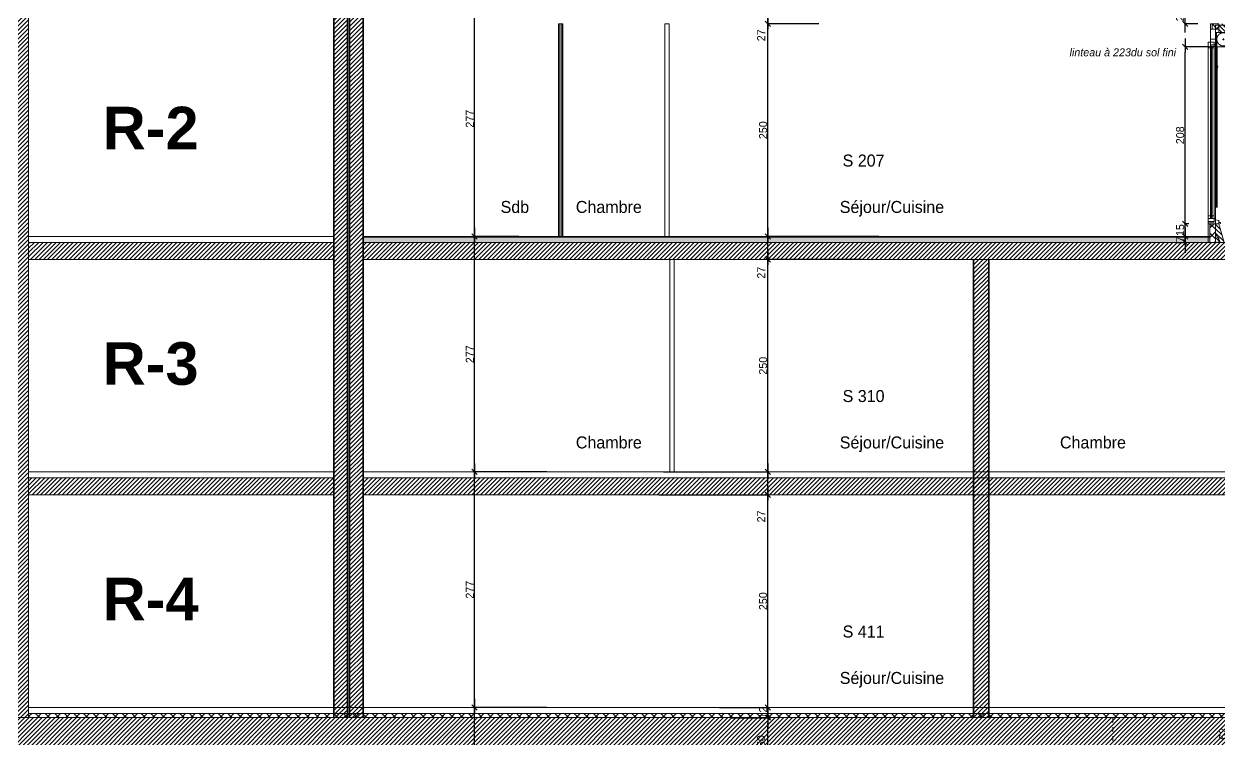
# Model space of a CAD drawing. Header units: centimetres. Extents: x -6341 to 23117, y -10090 to 8065.
# Drawn here: x 9430 to 10836, y -6295 to -5453 of the extents above; entities that cross this region are included whole.
import ezdxf

# ---------------------------------------------------------------- set-up
doc = ezdxf.new("R2010")
doc.units = ezdxf.units.CM
doc.header["$LTSCALE"] = 12.7
doc.header["$PDMODE"] = 1
doc.header["$PDSIZE"] = -2
doc.linetypes.add('VW-01', pattern=[0.83312, 0.41656, -0.41656])
doc.linetypes.add('VW-02', pattern=[1.3887, 0.97214, -0.41656])
doc.layers.get('0').update_dxf_attribs({"lineweight": 5})
for name, color, linetype, lineweight in [('B Général', 7, 'Continuous', 5), ('C ANNOTATIONS-cotation', 7, 'Continuous', 5), ('C ANNOTATIONS-prestations', 7, 'Continuous', 5), ('C ANNOTATIONS-texte', 7, 'Continuous', 5), ('F REMPLISSAGE-vert clair', 7, 'Continuous', 13), ('F REMPLISSAGE-vert foncé', 7, 'Continuous', 13), ('Général', 7, 'Continuous', 5)]:
    doc.layers.add(name, color=color, linetype=linetype, lineweight=lineweight)
doc.styles.add('Arial', font='arial.ttf')
doc.styles.add('Arial (bold)', font='arialbd.ttf')
doc.styles.add('Eurostile', font='')
doc.styles.add('Eurostile (italic)', font='')
doc.styles.get('Eurostile').set_extended_font_data('Eurostile')
doc.styles.get('Eurostile (italic)').set_extended_font_data('Eurostile', italic=True)
doc.dimstyles.new('100é', dxfattribs={"dimtxt": 30.30306, "dimasz": 6.232178, "dimexe": 0, "dimexo": 25, "dimgap": 1, "dimtad": 1, "dimdec": 1, "dimtxsty": 'Arial', "dimblk": 'VW_SLASH', "dimblk1": 'VW_SLASH', "dimblk2": 'VW_SLASH', "dimcen": 0, "dimdle": 10, "dimse1": 1, "dimse2": 1, "dimazin": 0, "dimtfac": 1, "dimtdec": 1, "dimtix": 1, "dimtmove": 0, "dimatfit": 0, "dimldrblk": 'VW_FILLEDARROW', "dimfxl": 1, "dimfrac": 2, "dimtolj": 1, "dimarcsym": 0})
pattern_1 = [(45, (0, 0), (-5.6568542, 5.6568542), []), (135, (0, 0), (5.6568542, 5.6568542), [])]
pattern_2 = [(45, (0, 0), (2.4253472, -2.6458333), [])]

# ---------------------------------------------------------------- blocks, each defined once
blk = doc.blocks.new('PF 208 Coupe')
at = {"layer": 'B Général', "linetype": 'Continuous', "lineweight": 5, "true_color": 0x808080}
h = blk.add_hatch(dxfattribs=at)
h.set_pattern_fill('02_ISOLANT', color=8, style=0, pattern_type=2)
h.set_pattern_definition(pattern_1)
h.paths.add_polyline_path([(-116.7, 17), (-89.7, 17), (-89.7, 8), (-106.7, 8), (-106.7, 9), (-116.7, 9)])
at = {"layer": 'B Général', "linetype": 'Continuous', "lineweight": 0}
for points in [[(-89.7, 9), (-89.8, 9), (-89.8, 7.6), (-106.6, 7.6), (-106.6, 9.1), (-116.7, 9.1), (-116.7, 9), (-106.7, 9), (-106.7, 7.5), (-89.7, 7.5)], [(-66.9, -8.2), (-61.9, -9.5), (-66.9, -10.8)]]:
    blk.add_hatch(color=7, dxfattribs=at).paths.add_polyline_path(points)
at = {"layer": 'B Général', "linetype": 'Continuous', "lineweight": 5}
h = blk.add_hatch(dxfattribs=at)
h.set_pattern_fill('50_BETON', style=0, pattern_type=2)
h.set_pattern_definition(pattern_2)
h.paths.add_polyline_path([(-116.7, -7), (-106.7, -7), (-106.7, 9), (-116.7, 9)])
at = {"layer": 'B Général', "linetype": 'Continuous', "lineweight": 5, "true_color": 0x808080}
h = blk.add_hatch(dxfattribs=at)
h.set_pattern_fill('02_ISOLANT', color=8, style=0, pattern_type=2)
h.set_pattern_definition(pattern_1)
h.paths.add_polyline_path([(-116.7, -15), (-116.7, -7), (-110.7, -7), (-110.7, -15)])
at = {"layer": 'B Général', "linetype": 'Continuous', "lineweight": 5}
h = blk.add_hatch(dxfattribs=at)
h.set_pattern_fill('50_BETON', style=0, pattern_type=2)
h.set_pattern_definition(pattern_2)
h.paths.add_polyline_path([(140.3, -11), (140.3, -1), (118.3, -7), (118.3, -11)])
at = {"layer": 'B Général', "linetype": 'Continuous', "lineweight": 0, "true_color": 0xeeeeee}
for points in [[(-90.4, -15.1), (112.3, -15.1), (112.3, -15.6), (-90.4, -15.6)], [(-90.4, -17.1), (112.3, -17.1), (112.3, -16.6), (-90.4, -16.6)]]:
    blk.add_hatch(color=7, dxfattribs=at).paths.add_polyline_path(points)
at = {"layer": 'Général', "linetype": 'Continuous', "lineweight": 5, "true_color": 0x808080}
h = blk.add_hatch(dxfattribs=at)
h.set_pattern_fill('02_ISOLANT', color=8, style=0, pattern_type=2)
h.set_pattern_definition(pattern_1)
h.paths.add_polyline_path([(118.3, -11), (140.3, -11), (140.3, -17.6), (118.3, -17.6)])
at = {"layer": 'B Général', "color": 7, "linetype": 'Continuous', "lineweight": 5}
for p, q in [((-110.7, -7), (-110.7, -17)), ((92.6, -11), (-101.9, -11)), ((-98.5, -9.5), (-61.9, -9.5))]:
    blk.add_line(p, q, dxfattribs=at)
at = {"layer": 'B Général', "color": 7, "linetype": 'VW-02', "lineweight": 5}
for p, q in [((-99.5, -1.8), (-97.5, -1.8)), ((-98.5, -0.8), (-98.5, -2.8))]:
    blk.add_line(p, q, dxfattribs=at)
at = {"layer": 'B Général', "color": 251, "linetype": 'Continuous', "lineweight": 5, "true_color": 0x5b5b5b}
for p, q in [((-90.2, -9), (99.2, -9)), ((-90.2, -10), (99.2, -10))]:
    blk.add_line(p, q, dxfattribs=at)
at = {"layer": 'B Général', "color": 7, "linetype": 'Continuous', "lineweight": 5, "flags": 128}
for points in [[(-116.7, 17), (-89.7, 17), (-89.7, 8), (-106.7, 8), (-106.7, 9), (-116.7, 9)], [(-116.7, -7), (-106.7, -7), (-106.7, 9), (-116.7, 9)]]:
    blk.add_lwpolyline(points, dxfattribs=at)
for points in [[(-115.2, 17), (140.3, 17), (140.3, -5), (130.3, -11), (126.3, -11), (126.3, -11), (-115.2, -11)], [(-89.7, 9), (-89.8, 9), (-89.8, 7.6), (-106.6, 7.6), (-106.6, 9.1), (-116.7, 9.1), (-116.7, 9), (-106.7, 9), (-106.7, 7.5), (-89.7, 7.5), (-89.7, 9)], [(-106.7, -10), (-106.7, 7), (-89.7, 7), (-89.7, -10)], [(-116.7, -15), (-116.7, -7), (-110.7, -7), (-110.7, -15)], [(-110.7, -11), (-110.7, -7), (-106.7, -7), (-106.7, -11)], [(-95.3, -12.6), (116.6, -12.6), (116.6, -19.6), (-95.3, -19.6)], [(140.3, -11), (140.3, -1), (140.3, -1), (140.3, -1), (118.3, -7), (118.3, -11)], [(-116.7, -17), (-116.7, -15), (-110.7, -15), (-110.7, -17)]]:
    blk.add_lwpolyline(points, close=True, dxfattribs=at)
at = {"layer": 'B Général', "linetype": 'Continuous', "lineweight": 5, "flags": 128}
blk.add_lwpolyline([(-90.2, -17), (-110.7, -17), (-110.7, -11), (-90.2, -11)], close=True, dxfattribs=at)
at = {"layer": 'B Général', "lineweight": 5, "flags": 128}
for points in [[(-98.8, -11), (-91.9, -11), (-91.9, -17), (-98.8, -17)], [(-88.4, -15.1), (-88.4, -12.6), (-95.3, -12.6), (-95.3, -19.6), (-88.4, -19.6), (-88.4, -17.1), (-90.4, -17.1), (-90.4, -15.1)], [(108.9, -15.1), (108.9, -12.6), (115.7, -12.6), (115.7, -19.6), (108.9, -19.6), (108.9, -17.1), (110.8, -17.1), (110.8, -15.1)], [(112.3, -19.6), (112.3, -11), (113.8, -11), (114.5, -7), (118.3, -7), (118.3, -19.6)], [(-90.4, -15.1), (112.3, -15.1), (112.3, -15.6), (-90.4, -15.6)], [(-90.4, -17.1), (112.3, -17.1), (112.3, -16.6), (-90.4, -16.6)]]:
    blk.add_lwpolyline(points, close=True, dxfattribs=at)
at = {"layer": 'B Général', "color": 7, "linetype": 'VW-01', "lineweight": 5, "flags": 128}
blk.add_lwpolyline([(-66.9, -8.2), (-61.9, -9.5), (-66.9, -10.8)], close=True, dxfattribs=at)
at = {"layer": 'B Général', "linetype": 'Continuous', "lineweight": 5}
blk.add_open_spline([(-105.2, -5.6), (-104.2, -7.4), (-100.6, -9.5), (-96.5, -9.5), (-92.9, -7.4), (-90.8, -3.9), (-90.8, 0.3), (-92.8, 3.9), (-96.4, 6), (-100.5, 6), (-104.1, 3.9), (-106.2, 0.4), (-106.3, -3.8), (-105.2, -5.6)], degree=2, dxfattribs=at)
at = {"layer": 'Général', "color": 7, "linetype": 'Continuous', "lineweight": 5}
for p, q in [((118.2, -5.5), (118.2, -5)), ((118.3, -17.6), (140.3, -17.6)), ((118.3, -19.6), (140.3, -19.6))]:
    blk.add_line(p, q, dxfattribs=at)
at = {"layer": 'Général', "color": 7, "linetype": 'Continuous', "lineweight": 5, "flags": 128}
for points in [[(116.3, -7), (116.7, -5), (118.2, -5), (117.8, -5)], [(116.8, -7), (117.1, -5.5), (118.2, -5.5)]]:
    blk.add_lwpolyline(points, dxfattribs=at)
blk.add_lwpolyline([(118.3, -11), (140.3, -11), (140.3, -17.6), (118.3, -17.6)], close=True, dxfattribs=at)
blk = doc.blocks.new('Groupe-280-1')
at = {"layer": 'B Général', "linetype": 'Continuous', "lineweight": 5}
h = blk.add_hatch(dxfattribs=at)
h.set_pattern_fill('VEGETAL2', style=0, pattern_type=2)
h.set_pattern_definition([(45, (0.766, 0.643), (7.071068, -7.071068), [0.525, -9.975]), (75.38514, (1.784, -2.455), (7.128353, -1.0204975), [0.3653325, -5.3881933]), (24.6528, (7.0466, -1.6268), (4.0196298, -1.699407), [0.3428667, -5.9440734]), (45, (-2.149, -4.217), (12.7, -12.7), [0.179605, -17.780907]), (45, (0.76, -7.226), (12.7, -12.7), [0.179605, -17.780907]), (45, (5.115, -4.94), (12.7, -12.7), [0.179605, -17.780907]), (-8.57428, (1.34, 9.535), (-2.67776, -17.759775), [0.48976, -17.470753]), (7.2444, (9.173, -0.16), (2.264854, -17.81714), [0.771908, -17.188605]), (-123.5383, (0.726, 4.583), (-14.970388, 9.923079), [0.550539, -6.081185]), (29.27306, (-5.624, -4.086), (8.782194, -15.666942), [0.652085, -17.308427]), (46.5082, (-1.237, 3.353), (13.029866, -12.361334), [1.836432, -16.12408]), (31.33011, (2.879, -10.745), (9.338894, -15.341612), [0.912013, -17.0485]), (40, (0, 0), (11.544795, -13.75855), [1, -16.960512]), (-70.54, (-3.214, -9.335), (-16.934505, -5.983523), [0.829146, -17.33458]), (42.46616, (3.123, -1.714), (6.751546, -7.376763), [0.461937, -8.7768035]), (45, (5.48, -4.071), (7.071068, -7.071068), [0.5, -9.5]), (49.38992, (10.194, -8.785), (7.591568, -6.5090774), [0, -17.763174])])
h.paths.add_polyline_path([(10824.8, -5710.4), (9828.8, -5710.4), (9828.8, -5704.4), (10824.8, -5704.4)])
at = {"layer": 'B Général', "color": 7, "linetype": 'Continuous', "lineweight": 9}
for p, q in [((9828.8, -5703.4), (10824.8, -5703.4)), ((10824.8, -5710.4), (9828.8, -5710.4))]:
    blk.add_line(p, q, dxfattribs=at)
at = {"layer": 'B Général', "color": 7, "linetype": 'Continuous', "lineweight": 9, "flags": 128}
blk.add_lwpolyline([(9828.8, -5704.4), (10824.8, -5704.4), (10824.8, -5710.4)], dxfattribs=at)
blk = doc.blocks.new('VW_SLASH')
at = {"color": 0, "linetype": 'ByBlock', "lineweight": -2}
blk.add_line((1.6, 0), (-1, 0), dxfattribs=at)
at = {"color": 0, "linetype": 'VW-01', "lineweight": 20, "flags": 128}
blk.add_lwpolyline([(0.5, 0.5), (-0.5, -0.5)], dxfattribs=at)
blk = doc.blocks.new('*D1211')
at = {"layer": 'C ANNOTATIONS-cotation', "color": 0, "linetype": 'Continuous', "lineweight": -2, "transparency": 16777216}
for p, q in [((10948.5, -6257.4), (10846, -6257.4)), ((10846, -6313.1), (10846, -6263.6)), ((10937, -6319.4), (10846, -6319.4))]:
    blk.add_line(p, q, dxfattribs=at)
at = {"layer": 'Defpoints', "color": 0, "transparency": 16777216}
for p in [(10846, -6257.4), (10973.5, -6257.4), (10962, -6319.4)]:
    blk.add_point(p, dxfattribs=at)
at = {"layer": 'C ANNOTATIONS-cotation', "color": 0, "lineweight": -2, "transparency": 16777216, "xscale": 6.232177734375, "yscale": 6.232177734375, "zscale": 6.232177734375}
for p, rotation in [((10846, -6257.4), 90), ((10846, -6319.4), 270)]:
    blk.add_blockref('VW_SLASH', p, dxfattribs=dict(at, rotation=rotation))
at = {"layer": 'C ANNOTATIONS-cotation', "color": 0, "lineweight": 5, "transparency": 16777216, "insert": (10840.3, -6288.4), "char_height": 9.41, "attachment_point": 5, "rotation": 90, "style": 'Eurostile'}
blk.add_mtext('\\A1;62', dxfattribs=at)
blk = doc.blocks.new('VW_FILLEDARROW')
at = {"linetype": 'Continuous', "lineweight": 0}
blk.add_hatch(color=0, dxfattribs=at).paths.add_polyline_path([(-1.6, 0.43), (0, 0), (-1.6, -0.43)])
at = {"color": 0, "linetype": 'VW-01', "lineweight": 5, "flags": 128}
blk.add_lwpolyline([(-1.6, 0.43), (0, 0), (-1.6, -0.43)], close=True, dxfattribs=at)
blk = doc.blocks.new('*D1217')
at = {"layer": 'C ANNOTATIONS-cotation', "color": 0, "linetype": 'Continuous', "lineweight": -2, "transparency": 16777216}
for p, q in [((10017.1, -5426.4), (9960, -5426.4)), ((9960, -5697.1), (9960, -5432.6)), ((10012, -5703.4), (9960, -5703.4))]:
    blk.add_line(p, q, dxfattribs=at)
at = {"layer": 'Defpoints', "color": 0, "transparency": 16777216}
for p in [(9960, -5426.4), (10042.1, -5426.4), (10037, -5703.4)]:
    blk.add_point(p, dxfattribs=at)
at = {"layer": 'C ANNOTATIONS-cotation', "color": 0, "lineweight": -2, "transparency": 16777216, "xscale": 6.232177734375, "yscale": 6.232177734375, "zscale": 6.232177734375}
for p, rotation in [((9960, -5426.4), 90), ((9960, -5703.4), 270)]:
    blk.add_blockref('VW_SLASH', p, dxfattribs=dict(at, rotation=rotation))
at = {"layer": 'C ANNOTATIONS-cotation', "color": 0, "lineweight": 5, "transparency": 16777216, "insert": (9954.3, -5564.9), "char_height": 9.41, "attachment_point": 5, "rotation": 90, "style": 'Eurostile'}
blk.add_mtext('\\A1;277', dxfattribs=at)
blk = doc.blocks.new('*D1218')
at = {"layer": 'C ANNOTATIONS-cotation', "color": 0, "linetype": 'Continuous', "lineweight": -2, "transparency": 16777216}
for p, q in [((10012, -5703.4), (9960, -5703.4)), ((9960, -5974.1), (9960, -5709.6)), ((10045, -5980.4), (9960, -5980.4))]:
    blk.add_line(p, q, dxfattribs=at)
at = {"layer": 'Defpoints', "color": 0, "transparency": 16777216}
for p in [(9960, -5703.4), (10037, -5703.4), (10070, -5980.4)]:
    blk.add_point(p, dxfattribs=at)
at = {"layer": 'C ANNOTATIONS-cotation', "color": 0, "lineweight": -2, "transparency": 16777216, "xscale": 6.232177734375, "yscale": 6.232177734375, "zscale": 6.232177734375}
for p, rotation in [((9960, -5703.4), 90), ((9960, -5980.4), 270)]:
    blk.add_blockref('VW_SLASH', p, dxfattribs=dict(at, rotation=rotation))
at = {"layer": 'C ANNOTATIONS-cotation', "color": 0, "lineweight": 5, "transparency": 16777216, "insert": (9954.3, -5841.9), "char_height": 9.41, "attachment_point": 5, "rotation": 90, "style": 'Eurostile'}
blk.add_mtext('\\A1;277', dxfattribs=at)
blk = doc.blocks.new('*D1219')
at = {"layer": 'C ANNOTATIONS-cotation', "color": 0, "linetype": 'Continuous', "lineweight": -2, "transparency": 16777216}
for p, q in [((10045, -5980.4), (9960, -5980.4)), ((9960, -6251.1), (9960, -5986.6)), ((10045, -6257.4), (9960, -6257.4))]:
    blk.add_line(p, q, dxfattribs=at)
at = {"layer": 'Defpoints', "color": 0, "transparency": 16777216}
for p in [(9960, -5980.4), (10070, -5980.4), (10070, -6257.4)]:
    blk.add_point(p, dxfattribs=at)
at = {"layer": 'C ANNOTATIONS-cotation', "color": 0, "lineweight": -2, "transparency": 16777216, "xscale": 6.232177734375, "yscale": 6.232177734375, "zscale": 6.232177734375}
for p, rotation in [((9960, -5980.4), 90), ((9960, -6257.4), 270)]:
    blk.add_blockref('VW_SLASH', p, dxfattribs=dict(at, rotation=rotation))
at = {"layer": 'C ANNOTATIONS-cotation', "color": 0, "lineweight": 5, "transparency": 16777216, "insert": (9954.3, -6118.9), "char_height": 9.41, "attachment_point": 5, "rotation": 90, "style": 'Eurostile'}
blk.add_mtext('\\A1;277', dxfattribs=at)
blk = doc.blocks.new('*D1220')
at = {"layer": 'C ANNOTATIONS-cotation', "color": 0, "linetype": 'Continuous', "lineweight": -2, "transparency": 16777216}
for p, q in [((10045, -6257.4), (9960, -6257.4)), ((9960, -6581.1), (9960, -6263.6)), ((9998.5, -6587.4), (9960, -6587.4))]:
    blk.add_line(p, q, dxfattribs=at)
at = {"layer": 'Defpoints', "color": 0, "transparency": 16777216}
for p in [(9960, -6257.4), (10070, -6257.4), (10023.5, -6587.4)]:
    blk.add_point(p, dxfattribs=at)
at = {"layer": 'C ANNOTATIONS-cotation', "color": 0, "lineweight": -2, "transparency": 16777216, "xscale": 6.232177734375, "yscale": 6.232177734375, "zscale": 6.232177734375}
for p, rotation in [((9960, -6257.4), 90), ((9960, -6587.4), 270)]:
    blk.add_blockref('VW_SLASH', p, dxfattribs=dict(at, rotation=rotation))
at = {"layer": 'C ANNOTATIONS-cotation', "color": 0, "lineweight": 5, "transparency": 16777216, "insert": (9954.3, -6422.4), "char_height": 9.41, "attachment_point": 5, "rotation": 90, "style": 'Eurostile'}
blk.add_mtext('\\A1;330', dxfattribs=at)
blk = doc.blocks.new('*D1238')
at = {"layer": 'C ANNOTATIONS-cotation', "color": 0, "linetype": 'Continuous', "lineweight": -2, "transparency": 16777216}
for p, q in [((10335.5, -5426.4), (10305, -5426.4)), ((10305, -5447.1), (10305, -5432.6)), ((10364.8, -5453.4), (10305, -5453.4))]:
    blk.add_line(p, q, dxfattribs=at)
at = {"layer": 'Defpoints', "color": 0, "transparency": 16777216}
for p in [(10305, -5426.4), (10360.5, -5426.4), (10389.8, -5453.4)]:
    blk.add_point(p, dxfattribs=at)
at = {"layer": 'C ANNOTATIONS-cotation', "color": 0, "lineweight": -2, "transparency": 16777216, "xscale": 6.232177734375, "yscale": 6.232177734375, "zscale": 6.232177734375}
for p, rotation in [((10305, -5426.4), 90), ((10305, -5453.4), 270)]:
    blk.add_blockref('VW_SLASH', p, dxfattribs=dict(at, rotation=rotation))
at = {"layer": 'C ANNOTATIONS-cotation', "color": 0, "lineweight": 5, "transparency": 16777216, "insert": (10297, -5466.8), "char_height": 9.41, "attachment_point": 5, "rotation": 90, "style": 'Eurostile'}
blk.add_mtext('\\A1;27', dxfattribs=at)
blk = doc.blocks.new('*D1239')
at = {"layer": 'C ANNOTATIONS-cotation', "color": 0, "linetype": 'Continuous', "lineweight": -2, "transparency": 16777216}
for p, q in [((10364.8, -5453.4), (10305, -5453.4)), ((10305, -5697.1), (10305, -5459.6)), ((10435.5, -5703.4), (10305, -5703.4))]:
    blk.add_line(p, q, dxfattribs=at)
at = {"layer": 'Defpoints', "color": 0, "transparency": 16777216}
for p in [(10305, -5453.4), (10389.8, -5453.4), (10460.5, -5703.4)]:
    blk.add_point(p, dxfattribs=at)
at = {"layer": 'C ANNOTATIONS-cotation', "color": 0, "lineweight": -2, "transparency": 16777216, "xscale": 6.232177734375, "yscale": 6.232177734375, "zscale": 6.232177734375}
for p, rotation in [((10305, -5453.4), 90), ((10305, -5703.4), 270)]:
    blk.add_blockref('VW_SLASH', p, dxfattribs=dict(at, rotation=rotation))
at = {"layer": 'C ANNOTATIONS-cotation', "color": 0, "lineweight": 5, "transparency": 16777216, "insert": (10299.3, -5578.4), "char_height": 9.41, "attachment_point": 5, "rotation": 90, "style": 'Eurostile'}
blk.add_mtext('\\A1;250', dxfattribs=at)
blk = doc.blocks.new('*D1240')
at = {"layer": 'C ANNOTATIONS-cotation', "color": 0, "linetype": 'Continuous', "lineweight": -2, "transparency": 16777216}
for p, q in [((10435.5, -5703.4), (10305, -5703.4)), ((10305, -5724.1), (10305, -5709.6)), ((10415.5, -5730.4), (10305, -5730.4))]:
    blk.add_line(p, q, dxfattribs=at)
at = {"layer": 'Defpoints', "color": 0, "transparency": 16777216}
for p in [(10305, -5703.4), (10460.5, -5703.4), (10440.5, -5730.4)]:
    blk.add_point(p, dxfattribs=at)
at = {"layer": 'C ANNOTATIONS-cotation', "color": 0, "lineweight": -2, "transparency": 16777216, "xscale": 6.232177734375, "yscale": 6.232177734375, "zscale": 6.232177734375}
for p, rotation in [((10305, -5703.4), 90), ((10305, -5730.4), 270)]:
    blk.add_blockref('VW_SLASH', p, dxfattribs=dict(at, rotation=rotation))
at = {"layer": 'C ANNOTATIONS-cotation', "color": 0, "lineweight": 5, "transparency": 16777216, "insert": (10297, -5746), "char_height": 9.41, "attachment_point": 5, "rotation": 90, "style": 'Eurostile'}
blk.add_mtext('\\A1;27', dxfattribs=at)
blk = doc.blocks.new('*D1241')
at = {"layer": 'C ANNOTATIONS-cotation', "color": 0, "linetype": 'Continuous', "lineweight": -2, "transparency": 16777216}
for p, q in [((10415.5, -5730.4), (10305, -5730.4)), ((10305, -5974.1), (10305, -5736.6)), ((10182.1, -5980.4), (10305, -5980.4))]:
    blk.add_line(p, q, dxfattribs=at)
at = {"layer": 'Defpoints', "color": 0, "transparency": 16777216}
for p in [(10305, -5730.4), (10440.5, -5730.4), (10157.1, -5980.4)]:
    blk.add_point(p, dxfattribs=at)
at = {"layer": 'C ANNOTATIONS-cotation', "color": 0, "lineweight": -2, "transparency": 16777216, "xscale": 6.232177734375, "yscale": 6.232177734375, "zscale": 6.232177734375}
for p, rotation in [((10305, -5730.4), 90), ((10305, -5980.4), 270)]:
    blk.add_blockref('VW_SLASH', p, dxfattribs=dict(at, rotation=rotation))
at = {"layer": 'C ANNOTATIONS-cotation', "color": 0, "lineweight": 5, "transparency": 16777216, "insert": (10299.3, -5855.4), "char_height": 9.41, "attachment_point": 5, "rotation": 90, "style": 'Eurostile'}
blk.add_mtext('\\A1;250', dxfattribs=at)
blk = doc.blocks.new('*D1242')
at = {"layer": 'C ANNOTATIONS-cotation', "color": 0, "linetype": 'Continuous', "lineweight": -2, "transparency": 16777216}
for p, q in [((10182.1, -5980.4), (10305, -5980.4)), ((10305, -6001.1), (10305, -5986.6)), ((10177, -6007.4), (10305, -6007.4))]:
    blk.add_line(p, q, dxfattribs=at)
at = {"layer": 'Defpoints', "color": 0, "transparency": 16777216}
for p in [(10157.1, -5980.4), (10305, -5980.4), (10152, -6007.4)]:
    blk.add_point(p, dxfattribs=at)
at = {"layer": 'C ANNOTATIONS-cotation', "color": 0, "lineweight": -2, "transparency": 16777216, "xscale": 6.232177734375, "yscale": 6.232177734375, "zscale": 6.232177734375}
for p, rotation in [((10305, -5980.4), 90), ((10305, -6007.4), 270)]:
    blk.add_blockref('VW_SLASH', p, dxfattribs=dict(at, rotation=rotation))
at = {"layer": 'C ANNOTATIONS-cotation', "color": 0, "lineweight": 5, "transparency": 16777216, "insert": (10297, -6032.7), "char_height": 9.41, "attachment_point": 5, "rotation": 90, "style": 'Eurostile'}
blk.add_mtext('\\A1;27', dxfattribs=at)
blk = doc.blocks.new('*D1243')
at = {"layer": 'C ANNOTATIONS-cotation', "color": 0, "linetype": 'Continuous', "lineweight": -2, "transparency": 16777216}
for p, q in [((10177, -6007.4), (10305, -6007.4)), ((10305, -6251.1), (10305, -6013.6)), ((10248, -6257.4), (10305, -6257.4))]:
    blk.add_line(p, q, dxfattribs=at)
at = {"layer": 'Defpoints', "color": 0, "transparency": 16777216}
for p in [(10152, -6007.4), (10305, -6007.4), (10223, -6257.4)]:
    blk.add_point(p, dxfattribs=at)
at = {"layer": 'C ANNOTATIONS-cotation', "color": 0, "lineweight": -2, "transparency": 16777216, "xscale": 6.232177734375, "yscale": 6.232177734375, "zscale": 6.232177734375}
for p, rotation in [((10305, -6007.4), 90), ((10305, -6257.4), 270)]:
    blk.add_blockref('VW_SLASH', p, dxfattribs=dict(at, rotation=rotation))
at = {"layer": 'C ANNOTATIONS-cotation', "color": 0, "lineweight": 5, "transparency": 16777216, "insert": (10299.3, -6132.4), "char_height": 9.41, "attachment_point": 5, "rotation": 90, "style": 'Eurostile'}
blk.add_mtext('\\A1;250', dxfattribs=at)
blk = doc.blocks.new('*D1244')
at = {"layer": 'C ANNOTATIONS-cotation', "color": 0, "linetype": 'Continuous', "lineweight": -2, "transparency": 16777216}
for p, q in [((10305, -6251.1), (10305, -6244.9)), ((10248, -6257.4), (10305, -6257.4)), ((10261, -6269.4), (10305, -6269.4)), ((10305, -6269.4), (10305, -6257.4)), ((10305, -6275.6), (10305, -6281.8))]:
    blk.add_line(p, q, dxfattribs=at)
at = {"layer": 'Defpoints', "color": 0, "transparency": 16777216}
for p in [(10223, -6257.4), (10236, -6269.4), (10305, -6257.4)]:
    blk.add_point(p, dxfattribs=at)
at = {"layer": 'C ANNOTATIONS-cotation', "color": 0, "lineweight": -2, "transparency": 16777216, "xscale": 6.232177734375, "yscale": 6.232177734375, "zscale": 6.232177734375}
for p, rotation in [((10305, -6257.4), 270), ((10305, -6269.4), 90)]:
    blk.add_blockref('VW_SLASH', p, dxfattribs=dict(at, rotation=rotation))
at = {"layer": 'C ANNOTATIONS-cotation', "color": 0, "lineweight": 5, "transparency": 16777216, "insert": (10299.3, -6263.4), "char_height": 9.41, "attachment_point": 5, "rotation": 90, "style": 'Eurostile'}
blk.add_mtext('\\A1;12', dxfattribs=at)
blk = doc.blocks.new('*D1245')
at = {"layer": 'C ANNOTATIONS-cotation', "color": 0, "linetype": 'Continuous', "lineweight": -2, "transparency": 16777216}
for p, q in [((10261, -6269.4), (10305, -6269.4)), ((10305, -6313.1), (10305, -6275.6)), ((10261.4, -6319.4), (10305, -6319.4))]:
    blk.add_line(p, q, dxfattribs=at)
at = {"layer": 'Defpoints', "color": 0, "transparency": 16777216}
for p in [(10236, -6269.4), (10305, -6269.4), (10236.4, -6319.4)]:
    blk.add_point(p, dxfattribs=at)
at = {"layer": 'C ANNOTATIONS-cotation', "color": 0, "lineweight": -2, "transparency": 16777216, "xscale": 6.232177734375, "yscale": 6.232177734375, "zscale": 6.232177734375}
for p, rotation in [((10305, -6269.4), 90), ((10305, -6319.4), 270)]:
    blk.add_blockref('VW_SLASH', p, dxfattribs=dict(at, rotation=rotation))
at = {"layer": 'C ANNOTATIONS-cotation', "color": 0, "lineweight": 5, "transparency": 16777216, "insert": (10297, -6297), "char_height": 9.41, "attachment_point": 5, "rotation": 90, "style": 'Eurostile'}
blk.add_mtext('\\A1;50', dxfattribs=at)
blk = doc.blocks.new('*D1301')
at = {"layer": 'C ANNOTATIONS-cotation', "color": 0, "linetype": 'Continuous', "lineweight": -2, "transparency": 16777216}
for p, q in [((10792.4, -5433.4), (10795.5, -5433.4)), ((10795.5, -5447.1), (10795.5, -5439.6)), ((10810.4, -5453.4), (10795.5, -5453.4))]:
    blk.add_line(p, q, dxfattribs=at)
at = {"layer": 'Defpoints', "color": 0, "transparency": 16777216}
for p in [(10795.5, -5433.4), (10817.4, -5433.4), (10835.4, -5453.4)]:
    blk.add_point(p, dxfattribs=at)
at = {"layer": 'C ANNOTATIONS-cotation', "color": 0, "lineweight": -2, "transparency": 16777216, "xscale": 6.232177734375, "yscale": 6.232177734375, "zscale": 6.232177734375}
for p, rotation in [((10795.5, -5433.4), 90), ((10795.5, -5453.4), 270)]:
    blk.add_blockref('VW_SLASH', p, dxfattribs=dict(at, rotation=rotation))
at = {"layer": 'C ANNOTATIONS-cotation', "color": 0, "lineweight": 5, "transparency": 16777216, "insert": (10789.8, -5443.4), "char_height": 9.41, "attachment_point": 5, "rotation": 90, "style": 'Eurostile'}
blk.add_mtext('\\A1;20', dxfattribs=at)
blk = doc.blocks.new('*D1302')
at = {"layer": 'C ANNOTATIONS-cotation', "color": 0, "linetype": 'Continuous', "lineweight": -2, "transparency": 16777216}
for p, q in [((10824.4, -5480.4), (10795.5, -5480.4)), ((10795.5, -5682.1), (10795.5, -5486.6)), ((10799.8, -5688.4), (10795.5, -5688.4))]:
    blk.add_line(p, q, dxfattribs=at)
at = {"layer": 'Defpoints', "color": 0, "transparency": 16777216}
for p in [(10795.5, -5480.4), (10849.4, -5480.4), (10824.8, -5688.4)]:
    blk.add_point(p, dxfattribs=at)
at = {"layer": 'C ANNOTATIONS-cotation', "color": 0, "lineweight": -2, "transparency": 16777216, "xscale": 6.232177734375, "yscale": 6.232177734375, "zscale": 6.232177734375}
for p, rotation in [((10795.5, -5480.4), 90), ((10795.5, -5688.4), 270)]:
    blk.add_blockref('VW_SLASH', p, dxfattribs=dict(at, rotation=rotation))
at = {"layer": 'C ANNOTATIONS-cotation', "color": 0, "lineweight": 5, "transparency": 16777216, "insert": (10789.8, -5584.4), "char_height": 9.41, "attachment_point": 5, "rotation": 90, "style": 'Eurostile'}
blk.add_mtext('\\A1;208', dxfattribs=at)
blk = doc.blocks.new('*D1303')
at = {"layer": 'C ANNOTATIONS-cotation', "color": 0, "linetype": 'Continuous', "lineweight": -2, "transparency": 16777216}
for p, q in [((10795.5, -5682.1), (10795.5, -5675.9)), ((10799.8, -5688.4), (10795.5, -5688.4)), ((10795.5, -5703.4), (10795.5, -5688.4)), ((10786, -5703.4), (10795.5, -5703.4)), ((10795.5, -5709.6), (10795.5, -5715.8))]:
    blk.add_line(p, q, dxfattribs=at)
at = {"layer": 'Defpoints', "color": 0, "transparency": 16777216}
for p in [(10795.5, -5688.4), (10824.8, -5688.4), (10811, -5703.4)]:
    blk.add_point(p, dxfattribs=at)
at = {"layer": 'C ANNOTATIONS-cotation', "color": 0, "lineweight": -2, "transparency": 16777216, "xscale": 6.232177734375, "yscale": 6.232177734375, "zscale": 6.232177734375}
for p, rotation in [((10795.5, -5688.4), 270), ((10795.5, -5703.4), 90)]:
    blk.add_blockref('VW_SLASH', p, dxfattribs=dict(at, rotation=rotation))
at = {"layer": 'C ANNOTATIONS-cotation', "color": 0, "lineweight": 5, "transparency": 16777216, "insert": (10789.8, -5695.9), "char_height": 9.41, "attachment_point": 5, "rotation": 90, "style": 'Eurostile'}
blk.add_mtext('\\A1;15', dxfattribs=at)
blk = doc.blocks.new('*D1304')
at = {"layer": 'C ANNOTATIONS-cotation', "color": 0, "linetype": 'Continuous', "lineweight": -2, "transparency": 16777216}
for p, q in [((10795.5, -5697.1), (10795.5, -5690.9)), ((10786, -5703.4), (10795.5, -5703.4)), ((10795.5, -5710.4), (10795.5, -5703.4)), ((10786, -5710.4), (10795.5, -5710.4)), ((10795.5, -5716.6), (10795.5, -5722.8))]:
    blk.add_line(p, q, dxfattribs=at)
at = {"layer": 'Defpoints', "color": 0, "transparency": 16777216}
for p in [(10795.5, -5703.4), (10811, -5703.4), (10811, -5710.4)]:
    blk.add_point(p, dxfattribs=at)
at = {"layer": 'C ANNOTATIONS-cotation', "color": 0, "lineweight": -2, "transparency": 16777216, "xscale": 6.232177734375, "yscale": 6.232177734375, "zscale": 6.232177734375}
for p, rotation in [((10795.5, -5703.4), 270), ((10795.5, -5710.4), 90)]:
    blk.add_blockref('VW_SLASH', p, dxfattribs=dict(at, rotation=rotation))
at = {"layer": 'C ANNOTATIONS-cotation', "color": 0, "lineweight": 5, "transparency": 16777216, "insert": (10789.8, -5706.9), "char_height": 9.41, "attachment_point": 5, "rotation": 90, "style": 'Eurostile'}
blk.add_mtext('\\A1;7', dxfattribs=at)

msp = doc.modelspace()

# ---------------------------------------------------------------- hatches: boundary and pattern name
at = {"layer": 'B Général', "linetype": 'Continuous', "lineweight": 5}
h = msp.add_hatch(dxfattribs=at)
h.set_pattern_fill('50_BETON', style=0, pattern_type=2)
h.set_pattern_definition(pattern_2)
h.paths.add_polyline_path([(9435.45, -4715.37), (9415.45, -4715.37), (9415.45, -6269.38), (9435.45, -6269.38)])
h = msp.add_hatch(dxfattribs=at)
h.set_pattern_fill('50_BETON', style=0, pattern_type=2)
h.set_pattern_definition(pattern_2)
h.paths.add_polyline_path([(9810.48, -4798.21), (9794.48, -4818.21), (9794.48, -6269.38), (9810.48, -6269.38)])
h = msp.add_hatch(dxfattribs=at)
h.set_pattern_fill('50_BETON', style=0, pattern_type=2)
h.set_pattern_definition(pattern_2)
h.paths.add_polyline_path([(9828.8, -5093.3), (9812.8, -5093.3), (9812.8, -6269.38), (9828.8, -6269.38)])
h = msp.add_hatch(dxfattribs=at)
h.set_pattern_fill('50_BETON', style=0, pattern_type=2)
h.set_pattern_definition(pattern_2)
h.paths.add_polyline_path([(9435.45, -5710.37), (9435.45, -5730.37), (9794.48, -5730.37), (9794.48, -5710.37)])
h = msp.add_hatch(dxfattribs=at)
h.set_pattern_fill('50_BETON', style=0, pattern_type=2)
h.set_pattern_definition(pattern_2)
h.paths.add_polyline_path([(10851.39, -5730.37), (10835.39, -5710.37), (9828.48, -5710.37), (9828.48, -5730.37)])
h = msp.add_hatch(dxfattribs=at)
h.set_pattern_fill('50_BETON', style=0, pattern_type=2)
h.set_pattern_definition(pattern_2)
h.paths.add_polyline_path([(10835.39, -5710.37), (10835.39, -5710.37), (10851.39, -5730.37), (10851.39, -5710.37)])
h = msp.add_hatch(dxfattribs=at)
h.set_pattern_fill('50_BETON', style=0, pattern_type=2)
h.set_pattern_definition(pattern_2)
h.paths.add_polyline_path([(10564.87, -5730.37), (10546.87, -5730.37), (10546.87, -6269.38), (10564.87, -6269.38)])
h = msp.add_hatch(dxfattribs=at)
h.set_pattern_fill('50_BETON', style=0, pattern_type=2)
h.set_pattern_definition(pattern_2)
h.paths.add_polyline_path([(9435.45, -5987.37), (9435.45, -6007.37), (9794.48, -6007.37), (9794.48, -5987.37)])
h = msp.add_hatch(dxfattribs=at)
h.set_pattern_fill('50_BETON', style=0, pattern_type=2)
h.set_pattern_definition(pattern_2)
h.paths.add_polyline_path([(11283.04, -6007.37), (11301.04, -5987.37), (9828.48, -5987.37), (9828.48, -6007.37)])
h = msp.add_hatch(dxfattribs=at)
h.set_pattern_fill('50_BETON', style=0, pattern_type=2)
h.set_pattern_definition(pattern_2)
h.paths.add_polyline_path([(9080.69, -6339.37), (9020.69, -6339.37), (9020.69, -6269.37), (11432.45, -6269.37), (11432.45, -6319.37), (11313.44, -6319.37), (11313.44, -6344.37), (11263.44, -6344.37), (11263.44, -6319.37), (9080.69, -6319.37)])
at = {"layer": 'B Général', "linetype": 'Continuous', "lineweight": 5, "true_color": 0x808080}
h = msp.add_hatch(dxfattribs=at)
h.set_pattern_fill('02_ISOLANT', color=8, style=0, pattern_type=2)
h.set_pattern_definition(pattern_1)
h.paths.add_polyline_path([(11431.44, -6269.38), (11431.44, -6264.38), (9435.45, -6264.38), (9435.45, -6269.38)])

# ---------------------------------------------------------------- linework, layer by layer
at = {"layer": 'B Général', "color": 7, "linetype": 'Continuous', "lineweight": 35}
for p, q in [((9810.48, -6269.38), (9810.48, -4798.21)), ((9794.48, -6269.38), (9794.48, -4818.21)), ((9812.8, -5093.3), (9812.8, -6269.38)), ((9828.8, -5093.3), (9828.8, -6269.38)), ((10546.87, -5730.37), (10546.87, -6269.38)), ((10564.87, -5730.37), (10564.87, -6269.38))]:
    msp.add_line(p, q, dxfattribs=at)
at = {"layer": 'B Général', "color": 7, "linetype": 'Continuous', "lineweight": 5}
for p, q in [((9810.48, -6269.38), (9810.48, -4798.21)), ((9435.45, -4818.21), (9435.45, -6257.38)), ((9794.48, -6269.38), (9794.48, -4818.21)), ((9812.8, -5093.3), (9812.8, -6269.38)), ((9828.8, -5176.37), (9828.8, -6269.38)), ((10183.8, -5453.37), (10183.8, -5703.37)), ((10183.8, -5453.37), (10188.8, -5453.37)), ((10188.8, -5453.37), (10188.8, -5703.37)), ((9435.45, -5703.37), (9794.48, -5703.37)), ((9435.45, -5703.37), (9794.48, -5703.37)), ((9828.48, -5703.37), (10825.39, -5703.37)), ((9828.48, -5703.37), (10825.39, -5703.37)), ((10183.8, -5703.37), (10188.8, -5703.37)), ((9435.45, -5710.37), (9794.48, -5710.37)), ((9828.48, -5710.37), (10825.39, -5710.37)), ((10825.39, -5710.37), (10835.39, -5710.37)), ((9435.45, -5730.37), (9794.48, -5730.37)), ((9435.45, -5730.37), (9794.48, -5730.37)), ((9828.48, -5730.37), (10851.39, -5730.37)), ((9828.48, -5730.37), (10851.39, -5730.37)), ((10189.62, -5730.37), (10189.62, -5980.37)), ((10189.62, -5730.37), (10194.62, -5730.37)), ((10194.62, -5730.37), (10194.62, -5980.37)), ((10546.87, -5730.37), (10546.87, -6269.38)), ((10564.87, -5730.37), (10564.87, -6269.38)), ((9435.45, -5980.37), (9794.48, -5980.37)), ((9435.45, -5980.37), (9794.48, -5980.37)), ((9435.45, -5987.37), (9794.48, -5987.37)), ((9828.48, -5980.37), (11283.04, -5980.37)), ((9828.48, -5980.37), (11283.04, -5980.37)), ((9828.48, -5987.37), (11283.04, -5987.37)), ((10189.62, -5980.37), (10194.62, -5980.37)), ((9435.45, -6007.37), (9794.48, -6007.37)), ((9435.45, -6007.37), (9794.48, -6007.37)), ((9828.48, -6007.37), (11283.04, -6007.37)), ((9828.48, -6007.37), (11283.04, -6007.37)), ((9435.45, -6257.38), (11441.34, -6257.38)), ((9435.45, -6257.38), (11441.34, -6257.38)), ((9435.45, -6264.38), (11441.34, -6264.38)), ((9435.45, -6264.38), (11441.34, -6264.38)), ((9435.45, -6264.38), (9435.45, -6269.38))]:
    msp.add_line(p, q, dxfattribs=at)
at = {"layer": 'B Général', "color": 7, "linetype": 'Continuous', "lineweight": 18}
msp.add_line((9435.45, -4818.21), (9435.45, -6269.38), dxfattribs=at)
at = {"layer": 'B Général', "color": 98, "linetype": 'Continuous', "lineweight": 13, "true_color": 0x004400}
for p, q in [((10058.8, -5453.37), (10058.8, -5703.37)), ((10058.8, -5453.37), (10063.8, -5453.37)), ((10063.8, -5453.37), (10063.8, -5703.37)), ((10058.8, -5703.37), (10063.8, -5703.37))]:
    msp.add_line(p, q, dxfattribs=at)
at = {"layer": 'B Général', "color": 7, "linetype": 'Continuous', "lineweight": 13}
for p, q in [((10183.8, -5453.37), (10183.8, -5703.37)), ((10188.8, -5453.37), (10188.8, -5703.37)), ((10825.39, -5703.37), (10825.39, -5703.37)), ((10835.39, -5703.37), (10835.39, -5710.37)), ((10851.39, -5710.37), (10835.39, -5710.37)), ((10189.62, -5730.37), (10189.62, -5980.37)), ((10194.62, -5730.37), (10194.62, -5980.37))]:
    msp.add_line(p, q, dxfattribs=at)
at = {"layer": 'B Général', "color": 7, "linetype": 'Continuous', "lineweight": 5, "flags": 128}
for points in [[(9080.69, -6339.37), (9020.69, -6339.37), (9020.69, -6269.37), (11432.45, -6269.37), (11432.45, -6319.37), (11313.44, -6319.37), (11313.44, -6344.37), (11263.44, -6344.37), (11263.44, -6319.37), (9080.69, -6319.37)], [(11431.44, -6269.38), (11431.44, -6264.38), (9435.45, -6264.38), (9435.45, -6269.38)]]:
    msp.add_lwpolyline(points, close=True, dxfattribs=at)
at = {"layer": 'B Général', "color": 7, "linetype": 'VW-01', "lineweight": 5, "flags": 128}
msp.add_lwpolyline([(9060.69, -6269.38), (10710.5, -6269.38), (10710.5, -6344.38), (9060.69, -6344.38)], close=True, dxfattribs=at)
at = {"layer": 'B Général', "color": 9, "linetype": 'Continuous', "true_color": 0xc0dcc0}
msp.add_solid([(10058.8, -5453.37), (10063.8, -5453.37), (10058.8, -5703.37), (10063.8, -5703.37)], dxfattribs=at)
at = {"layer": 'F REMPLISSAGE-vert clair'}
for p, q in [((10060.1, -5453.37), (10060.1, -5703.37)), ((10062.5, -5453.37), (10062.5, -5703.37))]:
    msp.add_line(p, q, dxfattribs=at)
at = {"layer": 'F REMPLISSAGE-vert clair', "color": 9, "linetype": 'Continuous', "true_color": 0xc0dcc0}
msp.add_solid([(10062.5, -5453.37), (10060.1, -5453.37), (10062.5, -5703.37), (10060.1, -5703.37)], dxfattribs=at)
at = {"layer": 'F REMPLISSAGE-vert foncé', "color": 98, "linetype": 'Continuous', "lineweight": 13, "true_color": 0x004400}
for p, q in [((10058.8, -5453.37), (10058.8, -5703.37)), ((10063.8, -5453.37), (10063.8, -5703.37))]:
    msp.add_line(p, q, dxfattribs=at)
at = {"layer": 'F REMPLISSAGE-vert foncé'}
for p, q in [((10060.1, -5453.37), (10060.1, -5703.37)), ((10062.5, -5453.37), (10062.5, -5703.37))]:
    msp.add_line(p, q, dxfattribs=at)
at = {"layer": 'F REMPLISSAGE-vert foncé', "color": 54, "linetype": 'Continuous', "true_color": 0x99aa00}
for points in [[(10060.1, -5453.37), (10058.8, -5453.37), (10060.1, -5703.37), (10058.8, -5703.37)], [(10063.8, -5453.37), (10062.5, -5453.37), (10063.8, -5703.37), (10062.5, -5703.37)]]:
    msp.add_solid(points, dxfattribs=at)

# ---------------------------------------------------------------- block references
at = {"layer": 'B Général', "color": 7, "rotation": 270}
msp.add_blockref('PF 208 Coupe', (10842.39, -5570.07), dxfattribs=at)
at = {"layer": 'B Général', "color": 7}
msp.add_blockref('Groupe-280-1', (0, 0), dxfattribs=at)

# ---------------------------------------------------------------- texts
at = {"layer": 'B Général', "color": 5, "char_height": 50, "attachment_point": 1, "style": 'Arial (bold)'}
for s, insert in [('R-2', (9522.75, -5550.8)), ('R-3', (9522.75, -5827.8)), ('R-4', (9522.75, -6104.8))]:
    msp.add_mtext_dynamic_manual_height_columns(s, width=394.4236, gutter_width=1, heights=[0], dxfattribs=dict(at, insert=insert))
at = {"layer": 'B Général', "color": 7, "char_height": 14.118, "attachment_point": 2, "line_spacing_factor": 0.894142, "style": 'Eurostile'}
for s, insert in [('S 207', (10417.46, -5607.02)), ('S 310', (10417.46, -5884.02)), ('S 411', (10417.47, -6161.03))]:
    msp.add_mtext(s, dxfattribs=dict(at, insert=insert))
at = {"layer": 'C ANNOTATIONS-prestations', "insert": (10659.75, -5482.1), "char_height": 9.412, "attachment_point": 1, "line_spacing_factor": 0.894142, "style": 'Eurostile (italic)'}
msp.add_mtext('linteau à 223du sol fini', dxfattribs=at)
at = {"layer": 'C ANNOTATIONS-texte', "color": 7, "char_height": 14.118, "attachment_point": 1, "rotation": 0.00002, "line_spacing_factor": 0.894142, "style": 'Eurostile'}
for s, insert in [('Sdb', (9990.53, -5661.61)), ('Chambre', (10079, -5661.61)), ('Séjour/Cuisine', (10389.42, -5661.61)), ('Chambre', (10079, -5938.61)), ('Séjour/Cuisine', (10389.42, -5938.61)), ('Chambre', (10648.42, -5938.61)), ('Séjour/Cuisine', (10389.42, -6215.62))]:
    msp.add_mtext(s, dxfattribs=dict(at, insert=insert))

# ---------------------------------------------------------------- dimensions: what is measured, and where the dimension line sits
at = {"layer": 'C ANNOTATIONS-cotation', "color": 7, "linetype": 'Continuous', "lineweight": 5}
for base, p1, p2, override, picture, middle in [((9960, -5426.37), (10037, -5703.37), (10042.12, -5426.37), {"dimtxt": 9.412001, "dimpost": '<>', "dimtxsty": 'Eurostile', "dimse1": 0, "dimse2": 0, "dimtmove": 2}, '*D1217', (9954.29, -5564.87)), ((10795.5, -5433.37), (10835.38, -5453.37), (10817.4, -5433.37), {"dimtxt": 9.412001, "dimdec": 0, "dimpost": '<>', "dimtxsty": 'Eurostile', "dimse1": 0, "dimse2": 0, "dimtmove": 2}, '*D1301', (10789.79, -5443.37)), ((10304.98, -5453.37), (10460.55, -5703.37), (10389.79, -5453.37), {"dimtxt": 9.412001, "dimdec": 0, "dimpost": '<>', "dimtxsty": 'Eurostile', "dimse1": 0, "dimse2": 0, "dimtmove": 2}, '*D1239', (10299.28, -5578.37)), ((10795.5, -5480.37), (10824.78, -5688.37), (10849.38, -5480.37), {"dimtxt": 9.412001, "dimdec": 0, "dimpost": '<>', "dimtxsty": 'Eurostile', "dimse1": 0, "dimse2": 0, "dimtmove": 2}, '*D1302', (10789.79, -5584.37)), ((10795.5, -5688.37), (10811, -5703.37), (10824.78, -5688.37), {"dimtxt": 9.412001, "dimdec": 0, "dimpost": '<>', "dimtxsty": 'Eurostile', "dimse1": 0, "dimse2": 0, "dimtmove": 2}, '*D1303', (10789.79, -5695.87)), ((10795.5, -5703.37), (10811, -5710.37), (10811, -5703.37), {"dimtxt": 9.412001, "dimdec": 0, "dimpost": '<>', "dimtxsty": 'Eurostile', "dimse1": 0, "dimse2": 0, "dimtmove": 2}, '*D1304', (10789.79, -5706.87)), ((9960, -5703.37), (10070, -5980.37), (10037, -5703.37), {"dimtxt": 9.412001, "dimpost": '<>', "dimtxsty": 'Eurostile', "dimse1": 0, "dimse2": 0, "dimtmove": 2}, '*D1218', (9954.29, -5841.87)), ((10304.98, -5730.37), (10157.12, -5980.37), (10440.55, -5730.37), {"dimtxt": 9.412001, "dimdec": 0, "dimpost": '<>', "dimtxsty": 'Eurostile', "dimse1": 0, "dimse2": 0, "dimtmove": 2}, '*D1241', (10299.28, -5855.37)), ((9960, -5980.37), (10070, -6257.37), (10070, -5980.37), {"dimtxt": 9.412001, "dimpost": '<>', "dimtxsty": 'Eurostile', "dimse1": 0, "dimse2": 0, "dimtmove": 2}, '*D1219', (9954.29, -6118.87)), ((10304.98, -6007.37), (10223, -6257.38), (10152, -6007.37), {"dimtxt": 9.412001, "dimdec": 0, "dimpost": '<>', "dimtxsty": 'Eurostile', "dimse1": 0, "dimse2": 0, "dimtmove": 2}, '*D1243', (10299.28, -6132.37)), ((9960, -6257.37), (10023.48, -6587.37), (10070, -6257.37), {"dimtxt": 9.412001, "dimpost": '<>', "dimtxsty": 'Eurostile', "dimse1": 0, "dimse2": 0, "dimtmove": 2}, '*D1220', (9954.29, -6422.37)), ((10304.98, -6257.38), (10236, -6269.38), (10223, -6257.38), {"dimtxt": 9.412001, "dimdec": 0, "dimpost": '<>', "dimtxsty": 'Eurostile', "dimse1": 0, "dimse2": 0, "dimtmove": 2}, '*D1244', (10299.28, -6263.38)), ((10846, -6257.38), (10962, -6319.37), (10973.5, -6257.38), {"dimtxt": 9.412001, "dimpost": '<>', "dimtxsty": 'Eurostile', "dimse1": 0, "dimse2": 0, "dimtmove": 2}, '*D1211', (10840.29, -6288.37))]:
    dim = msp.add_linear_dim(base=base, p1=p1, p2=p2, angle=270, dimstyle='100é', override=override, dxfattribs=at)
    dim.commit()
    dim.dimension.update_dxf_attribs({"geometry": picture, "text_midpoint": middle})
for base, p1, p2, override, picture, middle in [((10304.98, -5426.37), (10389.79, -5453.37), (10360.49, -5426.37), {"dimtxt": 9.412001, "dimdec": 0, "dimpost": '<>', "dimtxsty": 'Eurostile', "dimse1": 0, "dimse2": 0, "dimtix": 0, "dimtmove": 2}, '*D1238', (10297, -5466.82)), ((10304.98, -5703.37), (10440.55, -5730.37), (10460.55, -5703.37), {"dimtxt": 9.412001, "dimdec": 0, "dimpost": '<>', "dimtxsty": 'Eurostile', "dimse1": 0, "dimse2": 0, "dimtix": 0, "dimtmove": 2}, '*D1240', (10297, -5746.04)), ((10304.98, -5980.37), (10152, -6007.37), (10157.12, -5980.37), {"dimtxt": 9.412001, "dimdec": 0, "dimpost": '<>', "dimtxsty": 'Eurostile', "dimse1": 0, "dimse2": 0, "dimtix": 0, "dimtmove": 2}, '*D1242', (10297, -6032.74)), ((10304.98, -6269.38), (10236.41, -6319.37), (10236, -6269.38), {"dimtxt": 9.412001, "dimdec": 0, "dimpost": '<>', "dimtxsty": 'Eurostile', "dimse1": 0, "dimse2": 0, "dimtmove": 2}, '*D1245', (10297, -6297))]:
    dim = msp.add_linear_dim(base=base, p1=p1, p2=p2, angle=270, dimstyle='100é', override=override, dxfattribs=at)
    dim.commit()
    dim.dimension.update_dxf_attribs({"geometry": picture, "text_midpoint": middle, "dimtype": 160})

doc.saveas('drawing.dxf')
